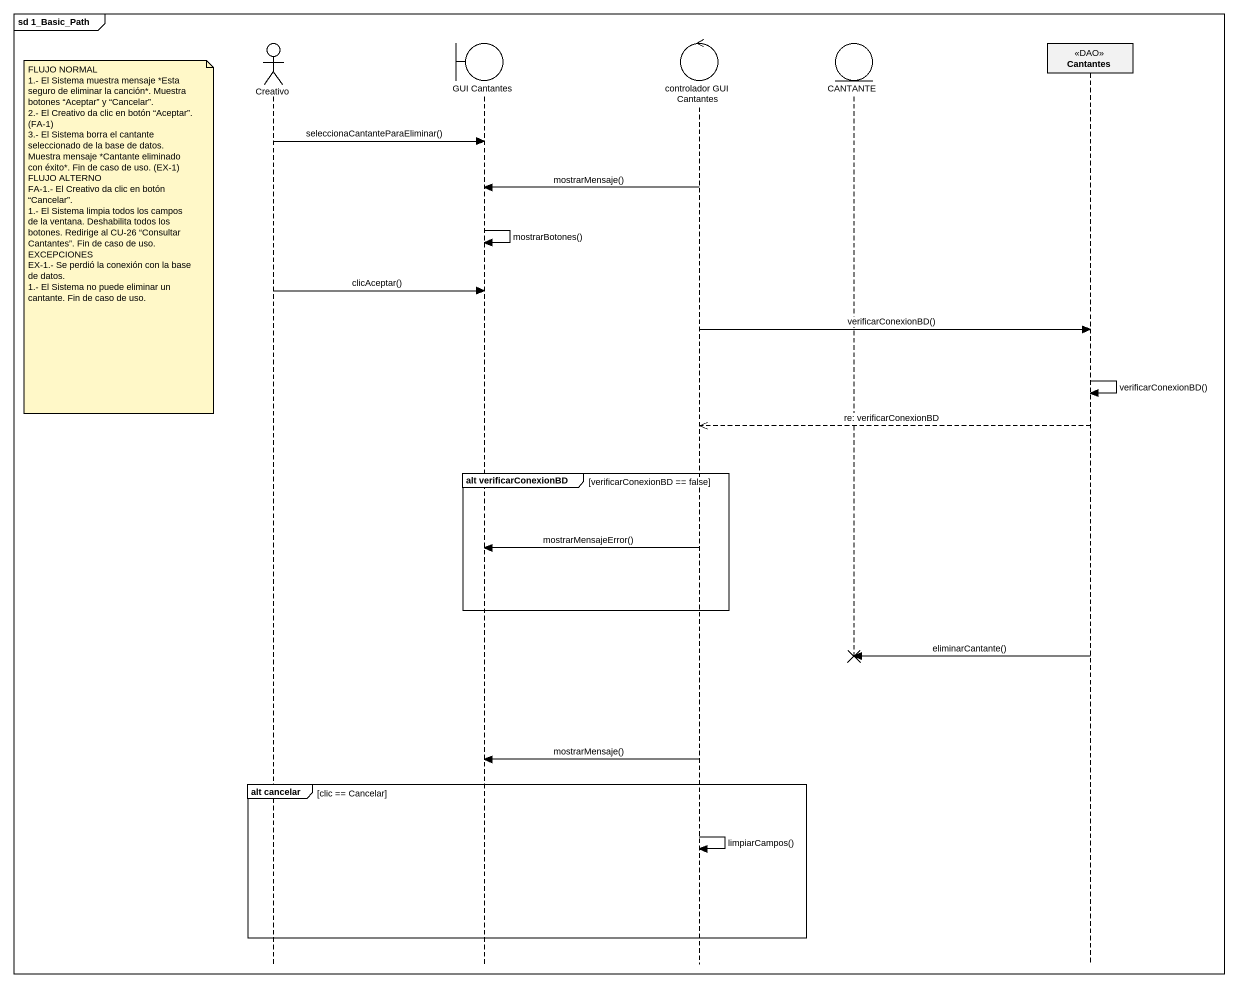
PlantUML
@startuml
mainframe sd 1_Basic_Path
hide footbox
actor Creativo
boundary "GUI Cantantes" as GUI_Cantantes
control "controlador GUI Cantantes" as controlador_GUI_Cantantes
entity CANTANTE
participant Cantantes <<DAO>>

Creativo -> GUI_Cantantes : seleccionaCantanteParaEliminar()
controlador_GUI_Cantantes -> GUI_Cantantes : mostrarMensaje()
GUI_Cantantes -> GUI_Cantantes : mostrarBotones()
note left of Creativo
  FLUJO NORMAL
  1.- El Sistema muestra mensaje *Esta seguro de eliminar la canción*. Muestra botones “Aceptar” y “Cancelar”.
  2.- El Creativo da clic en botón “Aceptar”. (FA-1)
  3.- El Sistema borra el cantante seleccionado de la base de datos. Muestra mensaje *Cantante eliminado con éxito*. Fin de caso de uso. (EX-1)
  FLUJO ALTERNO
  FA-1.- El Creativo da clic en botón “Cancelar”.
  1.- El Sistema limpia todos los campos de la ventana. Deshabilita todos los botones. Redirige al CU-26 “Consultar Cantantes”. Fin de caso de uso.
  EXCEPCIONES
  EX-1.- Se perdió la conexión con la base de datos.
  1.- El Sistema no puede eliminar un cantante. Fin de caso de uso.
end note
Creativo -> GUI_Cantantes : clicAceptar()
controlador_GUI_Cantantes -> Cantantes : verificarConexionBD()
Cantantes -> Cantantes : verificarConexionBD()
Cantantes -->> controlador_GUI_Cantantes : re: verificarConexionBD
group alt verificarConexionBD [verificarConexionBD == false]
  controlador_GUI_Cantantes -> GUI_Cantantes : mostrarMensajeError()
end
Cantantes -> CANTANTE !! : eliminarCantante()
controlador_GUI_Cantantes -> GUI_Cantantes : mostrarMensaje()
group alt cancelar [clic == Cancelar]
  controlador_GUI_Cantantes -> controlador_GUI_Cantantes : limpiarCampos()
end
@enduml
